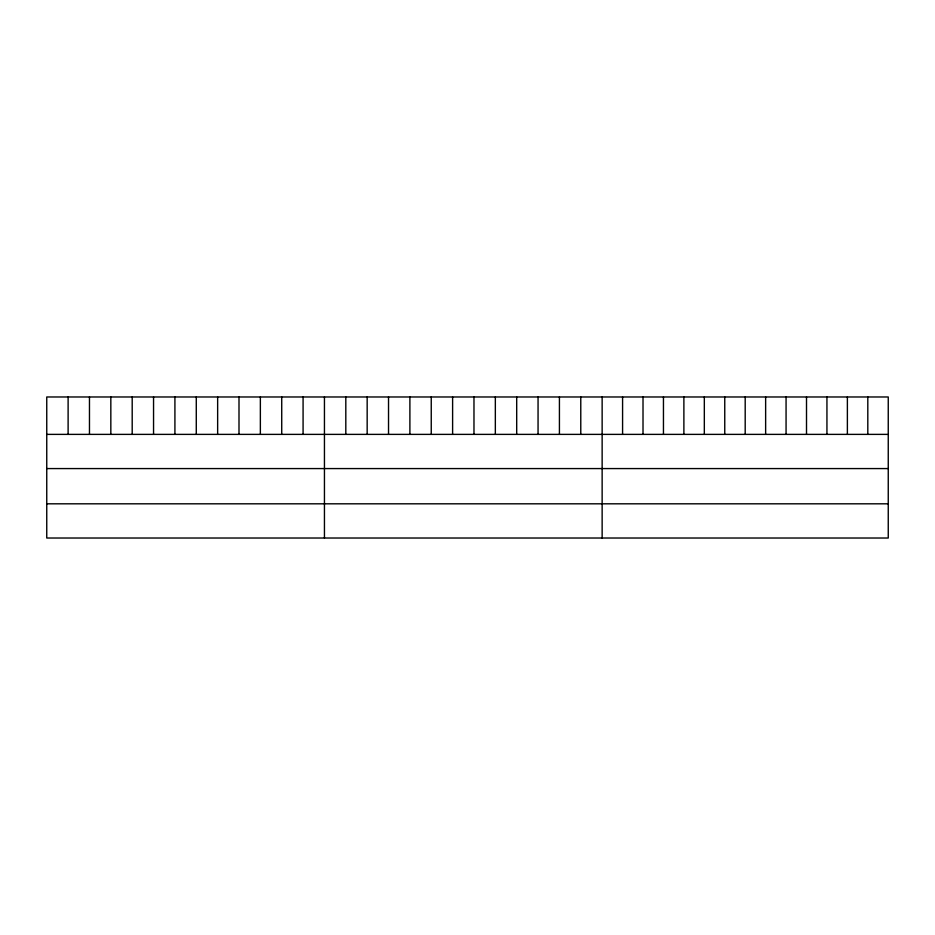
<?xml version="1.0" encoding="UTF-8"?>
<svg xmlns="http://www.w3.org/2000/svg" width="935" height="935" viewBox="0 0 935 935"><rect width="100%" height="100%" fill="white"/><g stroke="black" fill="none" stroke-linecap="round" stroke-linejoin="round"><path stroke-width="1.4" d="M888.25 434.378L888.25 538.022L46.75 538.022L46.75 396.978L888.25 396.978L888.25 434.378L46.75 434.378M46.75 468.575L888.25 468.575M46.75 503.813L888.25 503.813M867.809 396.978L867.809 434.378M847.379 396.978L847.379 434.378M826.937 396.978L826.937 434.378M806.508 396.978L806.508 434.378M786.066 396.978L786.066 434.378M765.636 396.978L765.636 434.378M745.195 396.978L745.195 434.378M724.754 396.978L724.754 434.378M704.324 396.978L704.324 434.378M683.882 396.978L683.882 434.378M663.453 396.978L663.453 434.378M643.011 396.978L643.011 434.378M622.581 396.978L622.581 434.378M602.14 396.978L602.14 538.022M580.775 396.978L580.775 434.378M559.422 396.978L559.422 434.378M538.057 396.978L538.057 434.378M516.693 396.978L516.693 434.378M495.34 396.978L495.34 434.378M473.975 396.978L473.975 434.378M452.61 396.978L452.61 434.378M431.245 396.978L431.245 434.378M409.892 396.978L409.892 434.378M388.528 396.978L388.528 434.378M367.163 396.978L367.163 434.378M345.81 396.978L345.81 434.378M324.445 396.978L324.445 538.022M303.08 396.978L303.08 434.378M281.727 396.978L281.727 434.378M260.362 396.978L260.362 434.378M238.998 396.978L238.998 434.378M217.645 396.978L217.645 434.378M196.28 396.978L196.28 434.378M174.915 396.978L174.915 434.378M153.55 396.978L153.55 434.378M132.197 396.978L132.197 434.378M110.833 396.978L110.833 434.378M89.468 396.978L89.468 434.378M68.115 396.978L68.115 434.378"/></g></svg>
